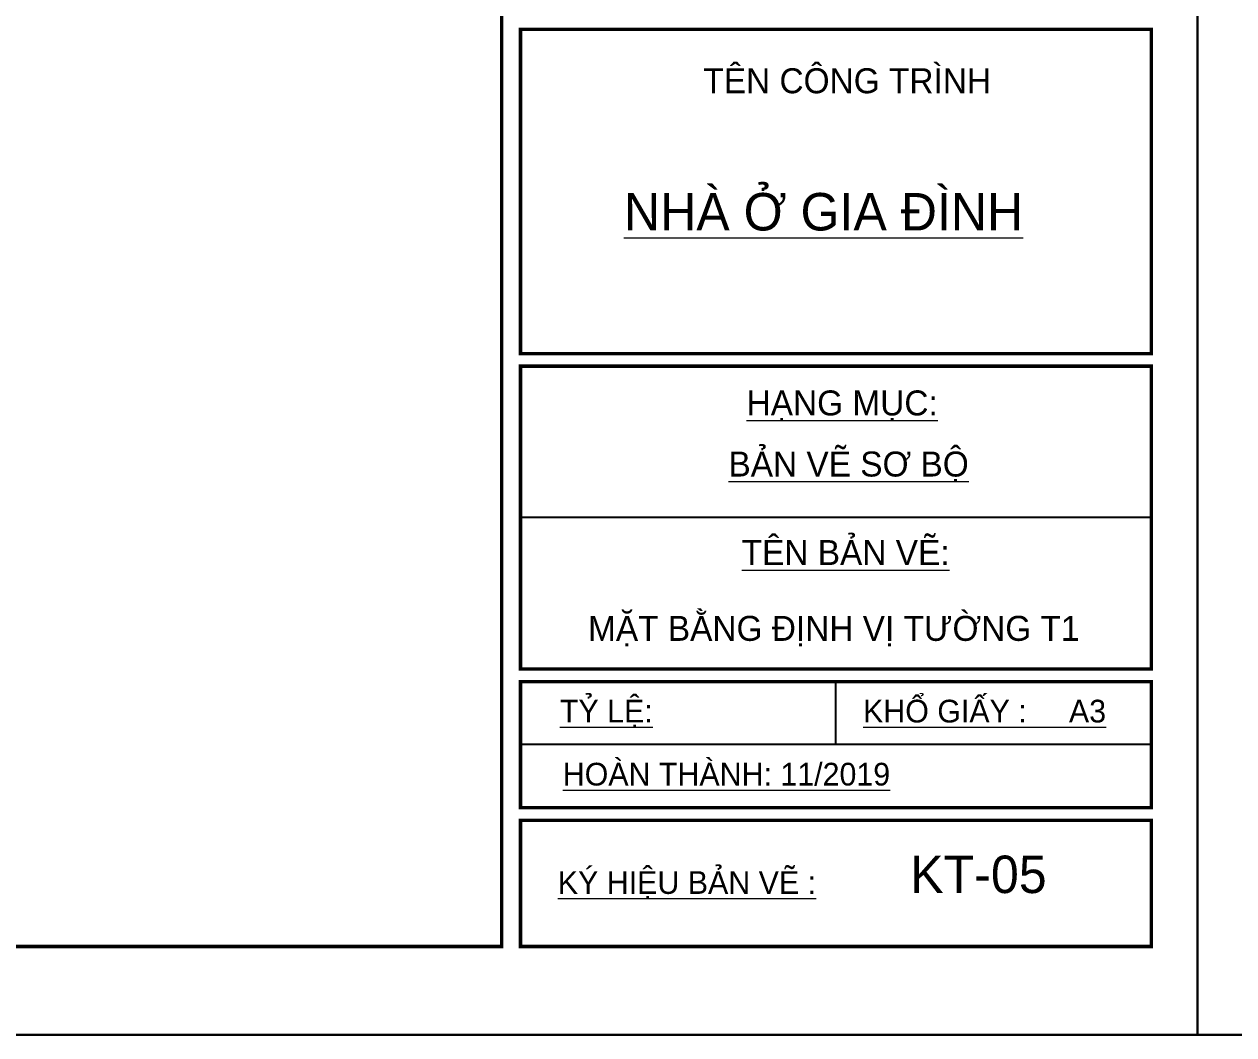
# Model space of a CAD drawing. Header units: inches. Extents: x 274208 to 641690, y -81912 to 129129.
# Drawn here: x 506470 to 511264, y 89217 to 93222 of the extents above; entities that cross this region are included whole.
import ezdxf
from ezdxf.enums import TextEntityAlignment as Align

# ---------------------------------------------------------------- set-up
doc = ezdxf.new("R2010")
doc.units = ezdxf.units.IN
doc.header["$MEASUREMENT"] = 0
for name, color, linetype, lineweight in [('05.Text', 253, 'Continuous', 18), ('11.Khung bo', 32, 'Continuous', 50), ('12.Khung', 36, 'Continuous', 25)]:
    doc.layers.add(name, color=color, linetype=linetype, lineweight=lineweight)
doc.layers.add('Tpl_Bound', color=1, linetype='Continuous', plot=False)
doc.styles.add('VnAvantH', font='')
doc.styles.get('VnAvantH').set_extended_font_data('.VnAvantH')

# ---------------------------------------------------------------- blocks, each defined once
blk = doc.blocks.new('100')
at = {"layer": '11.Khung bo', "const_width": 26.7}
for points in [[(1860913, -945239.8), (1860913, -916940.1), (1896062.6, -916940.1), (1896062.6, -945239.8)], [(1896212.6, -940539.9), (1901212.6, -940539.9), (1901212.6, -937971), (1896212.6, -937971)], [(1896212.6, -943039.8), (1901212.6, -943039.8), (1901212.6, -940639.9), (1896212.6, -940639.9)], [(1896212.6, -944139.8), (1901212.6, -944139.8), (1901212.6, -943139.8), (1896212.6, -943139.8)], [(1896212.6, -945239.8), (1901212.6, -945239.8), (1901212.6, -944239.8), (1896212.6, -944239.8)]]:
    blk.add_lwpolyline(points, close=True, dxfattribs=at)
at = {"layer": '12.Khung'}
for p, q in [((1901212.6, -941839.8), (1896212.6, -941839.8)), ((1898712.6, -943639.8), (1898712.6, -943139.8)), ((1901212.6, -943639.8), (1896212.6, -943639.8))]:
    blk.add_line(p, q, dxfattribs=at)
at = {"layer": '12.Khung', "color": 1}
blk.add_lwpolyline([(1901579.2, -945939.8), (1901579.2, -916240.1), (1859579.6, -916240.1), (1859579.6, -945939.8)], close=True, dxfattribs=at)
at = {"layer": '05.Text', "style": 'VnAvantH'}
for s, height, p in [('tªn C¤NG TR×NH', 197.998, (1897662.2, -938476.8)), ('%%UNHµ ë GIA §×NH', 296.997, (1897032.4, -939564.4)), ('%%Uh¹ng môc:', 197.998, (1898004.7, -941030.4)), ('%%Ub¶n vÏ s¬ bé', 197.998, (1897861, -941514.7)), ('%%Utªn b¶n vÏ:', 197.998, (1897965.6, -942216.1)), ('%%Utû lÖ:', 180, (1896524.8, -943464.1)), ('%%UKHæ GIÊY :     A3', 179.998, (1898927.8, -943464.1)), ('%%Uhoµn thµnh: 11/2019', 179.998, (1896547.5, -943963.8)), ('%%Uký hiÖu b¶n vÏ :', 179.998, (1896508.5, -944822.8))]:
    blk.add_text(s, height=height, dxfattribs=at).set_placement(p)

msp = doc.modelspace()

# ---------------------------------------------------------------- linework, layer by layer
at = {"layer": 'Tpl_Bound', "color": 1}
for points in [[(490120.8, 89216.7), (490120.8, 104066.6), (511120.6, 104066.6), (511120.6, 89216.7)], [(511120.6, 89216.7), (511120.6, 104066.6), (532120.4, 104066.6), (532120.4, 89216.7)]]:
    msp.add_lwpolyline(points, close=True, dxfattribs=at)

# ---------------------------------------------------------------- block references
at = {"layer": '05.Text', "xscale": 0.5, "yscale": 0.5, "zscale": 0.5}
for p in [(-439669.1, 562186.6), (-418669.3, 562186.6)]:
    msp.add_blockref('100', p, dxfattribs=at)

# ---------------------------------------------------------------- texts
at = {"layer": '05.Text', "style": 'VnAvantH'}
for s, height, p in [('MÆT B»NG ®Þnh vÞ t\xadêng t1', 98.999, (510652.6, 90778)), ('KT-05', 148.5, (510522.5, 89778.5))]:
    msp.add_text(s, height=height, dxfattribs=at).set_placement(p, align=Align.RIGHT)

doc.saveas('drawing.dxf')
